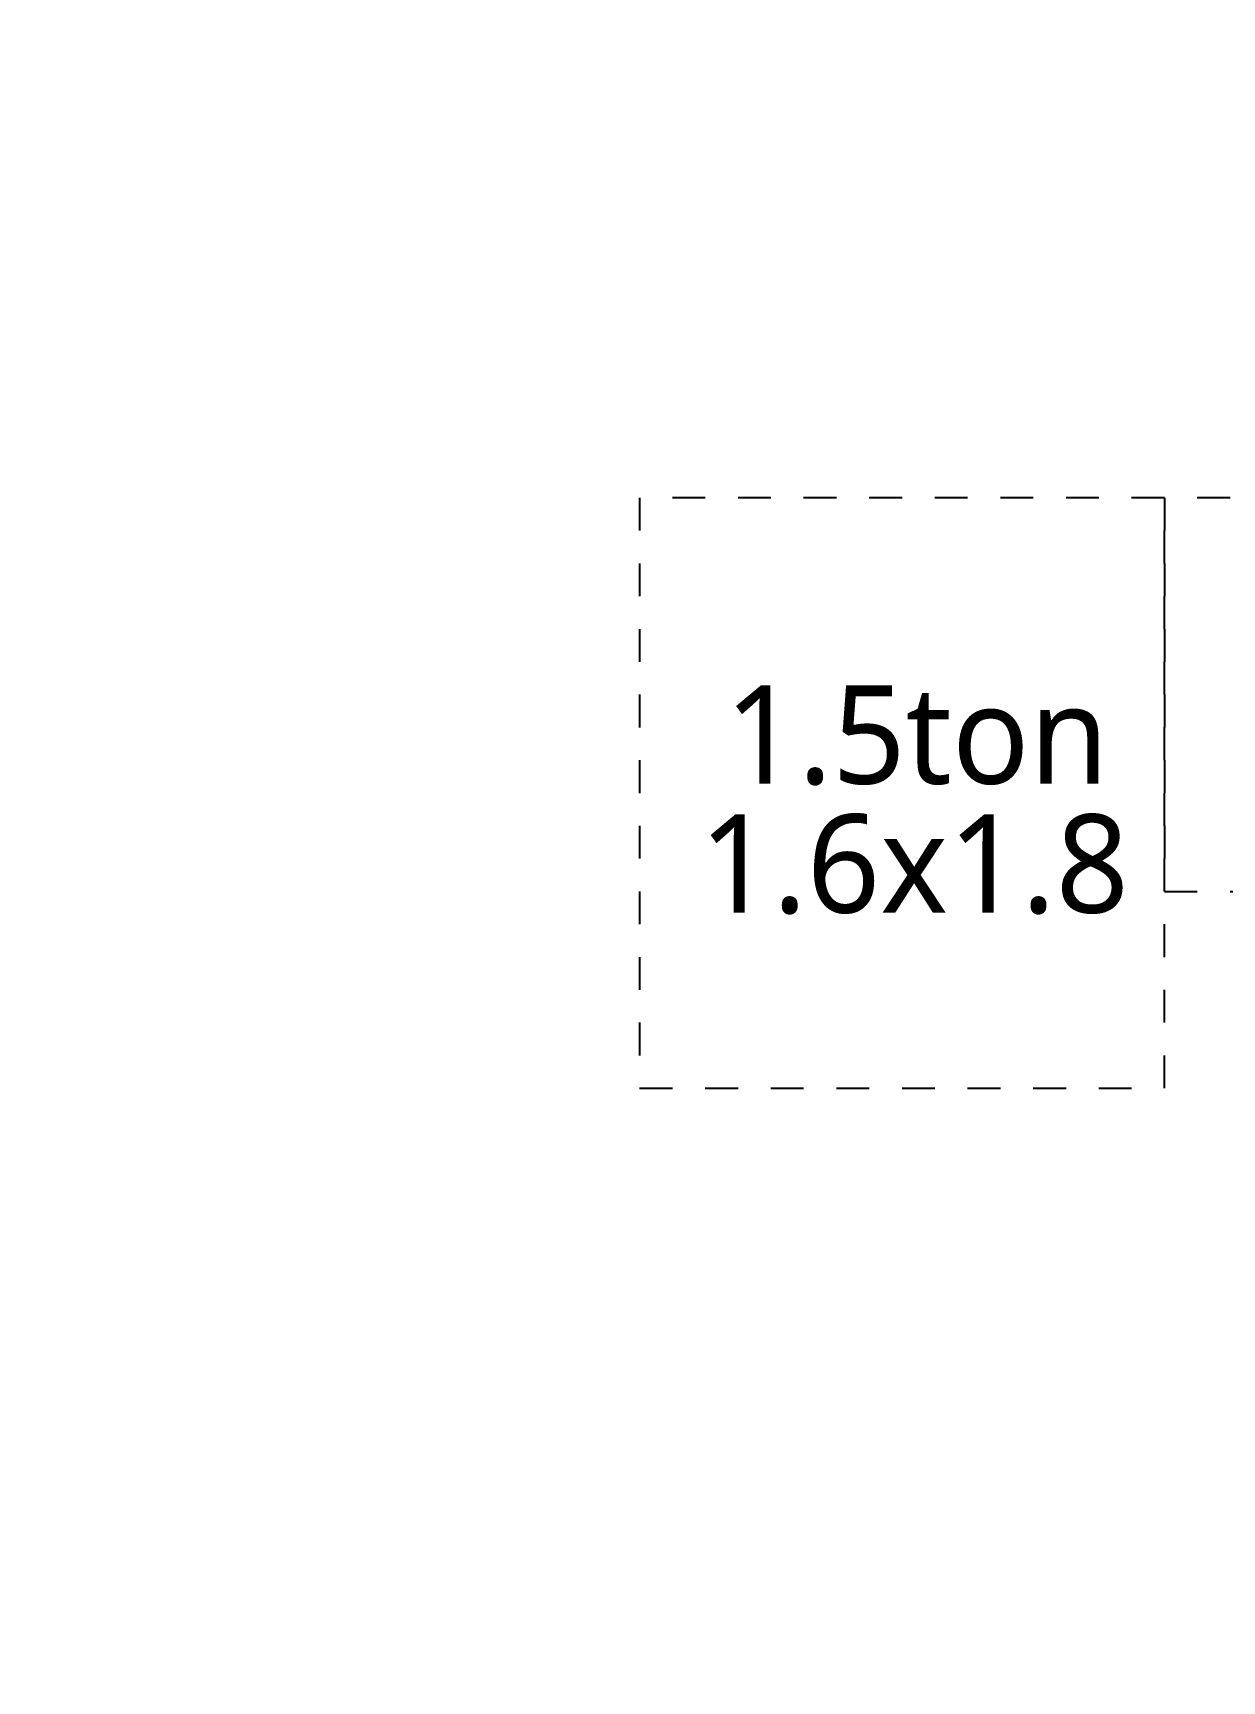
# Model space of a CAD drawing. Header units: millimetres. Extents: x 9 to 147, y 4 to 115.
# Drawn here: x 57.3 to 60.93, y 74.39 to 79.42 of the extents above; entities that cross this region are included whole.
import ezdxf
from ezdxf.enums import TextEntityAlignment as Align

# ---------------------------------------------------------------- set-up
doc = ezdxf.new("R2010")
doc.units = ezdxf.units.MM
doc.header["$LTSCALE"] = 200
doc.linetypes.add('XR-PLAN$0$HIDDEN', pattern=[0.375, 0.25, -0.125])
for name, color, linetype in [('XR-PLAN$0$!!장비명', 252, 'Continuous'), ('XR-PLAN$0$HAT-BRICK', 252, 'Continuous'), ('XR-PLAN$0$장비', 252, 'XR-PLAN$0$HIDDEN')]:
    doc.layers.add(name, color=color, linetype=linetype)
doc.styles.add('XR-PLAN$0$스타일1', font='MALGUN_0.TTF')

# ---------------------------------------------------------------- blocks, each defined once
blk = doc.blocks.new('XR-PLAN$0$지상1층 장비')
at = {"layer": 'XR-PLAN$0$장비', "ltscale": 2}
for points in [[(59154.3, 76200), (60754.3, 76200), (60754.3, 78000), (59154.3, 78000)], [(60754.3, 76800), (62554.3, 76800), (62554.3, 78000), (60754.3, 78000)]]:
    blk.add_lwpolyline(points, close=True, dxfattribs=at)
at = {"layer": 'XR-PLAN$0$!!장비명', "ltscale": 2, "style": 'XR-PLAN$0$스타일1'}
for s, p in [('1.5ton', (59999.1, 77278.3)), ('1.6x1.8', (59991.2, 76885.1))]:
    blk.add_text(s, height=300, dxfattribs=at).set_placement(p, align=Align.MIDDLE_CENTER)

msp = doc.modelspace()

# ---------------------------------------------------------------- hatches: boundary and pattern name
at = {"layer": 'XR-PLAN$0$HAT-BRICK'}
h = msp.add_hatch(dxfattribs=at)
h.set_pattern_fill('AR-B816', color=256, scale=0.0015)
edge = h.paths.add_edge_path()
edge.add_arc((39.565, 70.9), 1.3, 180, 270)
edge.add_line((39.565, 69.6), (41.065, 69.6))
edge.add_line((41.065, 69.6), (41.065, 86.335))
edge.add_line((41.065, 86.335), (60.73, 86.335))
edge.add_line((60.73, 86.335), (60.73, 87.835))
edge.add_arc((59.43, 87.835), 1.3, 0, 90)
edge.add_line((59.43, 89.135), (39.565, 89.135))
edge.add_arc((39.565, 87.835), 1.3, 90, 180)
edge.add_line((38.265, 87.835), (38.265, 70.9))

# ---------------------------------------------------------------- block references
at = {"layer": 'XR-PLAN$0$장비', "xscale": 0.001, "yscale": 0.001, "zscale": 0.001}
msp.add_blockref('XR-PLAN$0$지상1층 장비', (0, 0), dxfattribs=at)

doc.saveas('drawing.dxf')
